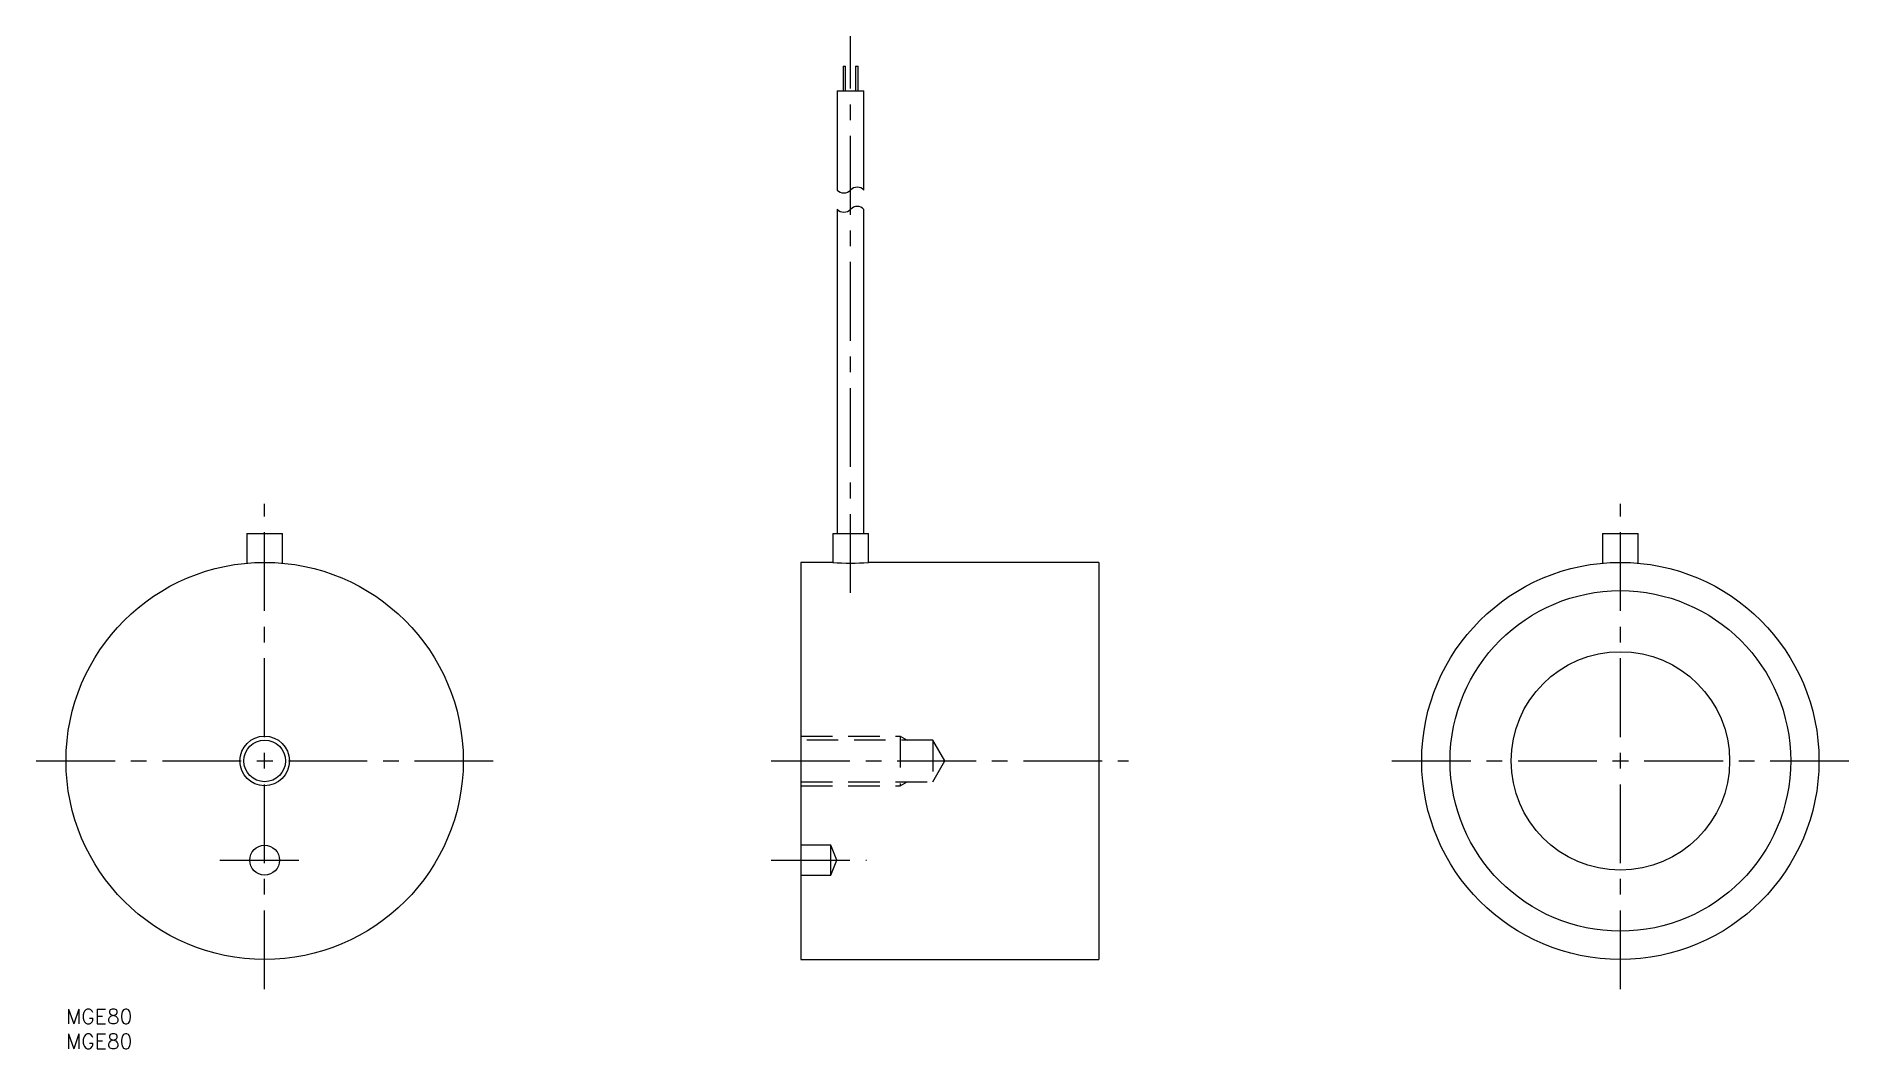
# Model space of a CAD drawing. Extents: x -6 to 359, y -8 to 196.
import ezdxf

# ---------------------------------------------------------------- set-up
doc = ezdxf.new("R2010")
doc.units = 0
doc.header["$LTSCALE"] = 0.5
doc.linetypes.add('CENTER', pattern=[50.8, 31.75, -6.35, 6.35, -6.35])
doc.linetypes.add('DASHED', pattern=[19.05, 12.7, -6.35])
for name, color, linetype in [('MSM_CENTER', 1, 'CENTER'), ('MSM_CONTINUOUS', 7, 'CONTINUOUS'), ('MSM_DASHED', 4, 'DASHED'), ('MSM_NARROW', 5, 'CONTINUOUS'), ('MSM_PART_NUMBER', 7, 'CONTINUOUS')]:
    doc.layers.add(name, color=color, linetype=linetype)
doc.styles.get("Standard").update_dxf_attribs({"font": 'txt.shx', "height": 3, "bigfont": 'bigfont.shx'})

# ---------------------------------------------------------------- blocks, each defined once
blk = doc.blocks.new('*U29')
at = {"layer": 'MSM_PART_NUMBER'}
blk.add_text('MGE80', height=3, dxfattribs=at).set_placement((0, -3))
blk = doc.blocks.new('*U30')
at = {"layer": 'MSM_PART_NUMBER'}
blk.add_text('MGE80', height=3, dxfattribs=at).set_placement((0, -8))

msp = doc.modelspace()

# ---------------------------------------------------------------- linework, layer by layer
at = {"layer": 'MSM_CENTER'}
for p, q in [((158, 83.84), (158, 196)), ((40, 4), (40, 101.8)), ((313.03, 4), (313.03, 101.8)), ((-6, 50), (86, 50)), ((142, 50), (214, 50)), ((267.03, 50), (359.03, 50)), ((31, 30), (49, 30)), ((142, 30), (161.2, 30))]:
    msp.add_line(p, q, dxfattribs=at)
at = {"layer": 'MSM_CONTINUOUS'}
for p, q in [((156.5, 190), (157, 190)), ((156.5, 190), (156.5, 185)), ((157, 185), (157, 190)), ((159, 190), (159.5, 190)), ((159, 190), (159, 185)), ((159.5, 185), (159.5, 190)), ((155.3, 185), (160.7, 185)), ((155.3, 185), (155.3, 165)), ((160.7, 165), (160.7, 185)), ((155.3, 161.13), (155.3, 95.8)), ((160.7, 95.8), (160.7, 161.13)), ((36.4, 95.8), (43.6, 95.8)), ((36.4, 95.8), (36.4, 89.84)), ((43.6, 89.84), (43.6, 95.8)), ((154.4, 95.8), (154.4, 90)), ((154.4, 95.8), (161.6, 95.8)), ((161.6, 90), (161.6, 95.8)), ((309.43, 95.8), (316.63, 95.8)), ((309.43, 95.8), (309.43, 89.84)), ((316.63, 89.84), (316.63, 95.8)), ((154.4, 90), (148, 90)), ((148, 90), (148, 10)), ((208, 90), (161.6, 90)), ((208, 90), (208, 10)), ((148, 10), (208, 10))]:
    msp.add_line(p, q, dxfattribs=at)
for centre, radius in [((40, 50), 40), ((313.03, 50), 40), ((313.03, 50), 34.3), ((313.03, 50), 22), ((40, 50), 4.19), ((40, 30), 3)]:
    msp.add_circle(centre, radius, dxfattribs=at)
msp.add_arc((158, 130.09), 40.25, 264.8683, 275.1317, dxfattribs=at)
at = {"layer": 'MSM_DASHED'}
for p, q in [((148, 55), (168, 55)), ((168, 55), (168, 45)), ((168, 55), (169.41, 54.19)), ((174.58, 54.19), (148, 54.19)), ((177, 50), (174.58, 54.19)), ((174.58, 54.19), (174.58, 45.81)), ((174.58, 45.81), (177, 50)), ((148, 45.81), (174.58, 45.81)), ((148, 45), (168, 45)), ((168, 45), (169.41, 45.81)), ((154, 33), (148, 33)), ((154, 27), (154, 33)), ((155.2, 30), (154, 33)), ((154, 27), (155.2, 30)), ((148, 27), (154, 27))]:
    msp.add_line(p, q, dxfattribs=at)
at = {"layer": 'MSM_NARROW'}
msp.add_circle((40, 50), 5, dxfattribs=at)
for centre, start, end in [((156.65, 166.26), 222.9607, 317.0393), ((159.35, 163.74), 42.9607, 137.0393), ((156.65, 162.39), 222.9607, 317.0393), ((159.35, 159.87), 42.9607, 137.0393)]:
    msp.add_arc(centre, 1.84, start, end, dxfattribs=at)

# ---------------------------------------------------------------- block references
at = {"layer": 'MSM_CONTINUOUS'}
for name in ['*U29', '*U30']:
    msp.add_blockref(name, (0, 0), dxfattribs=at)

doc.saveas('drawing.dxf')
